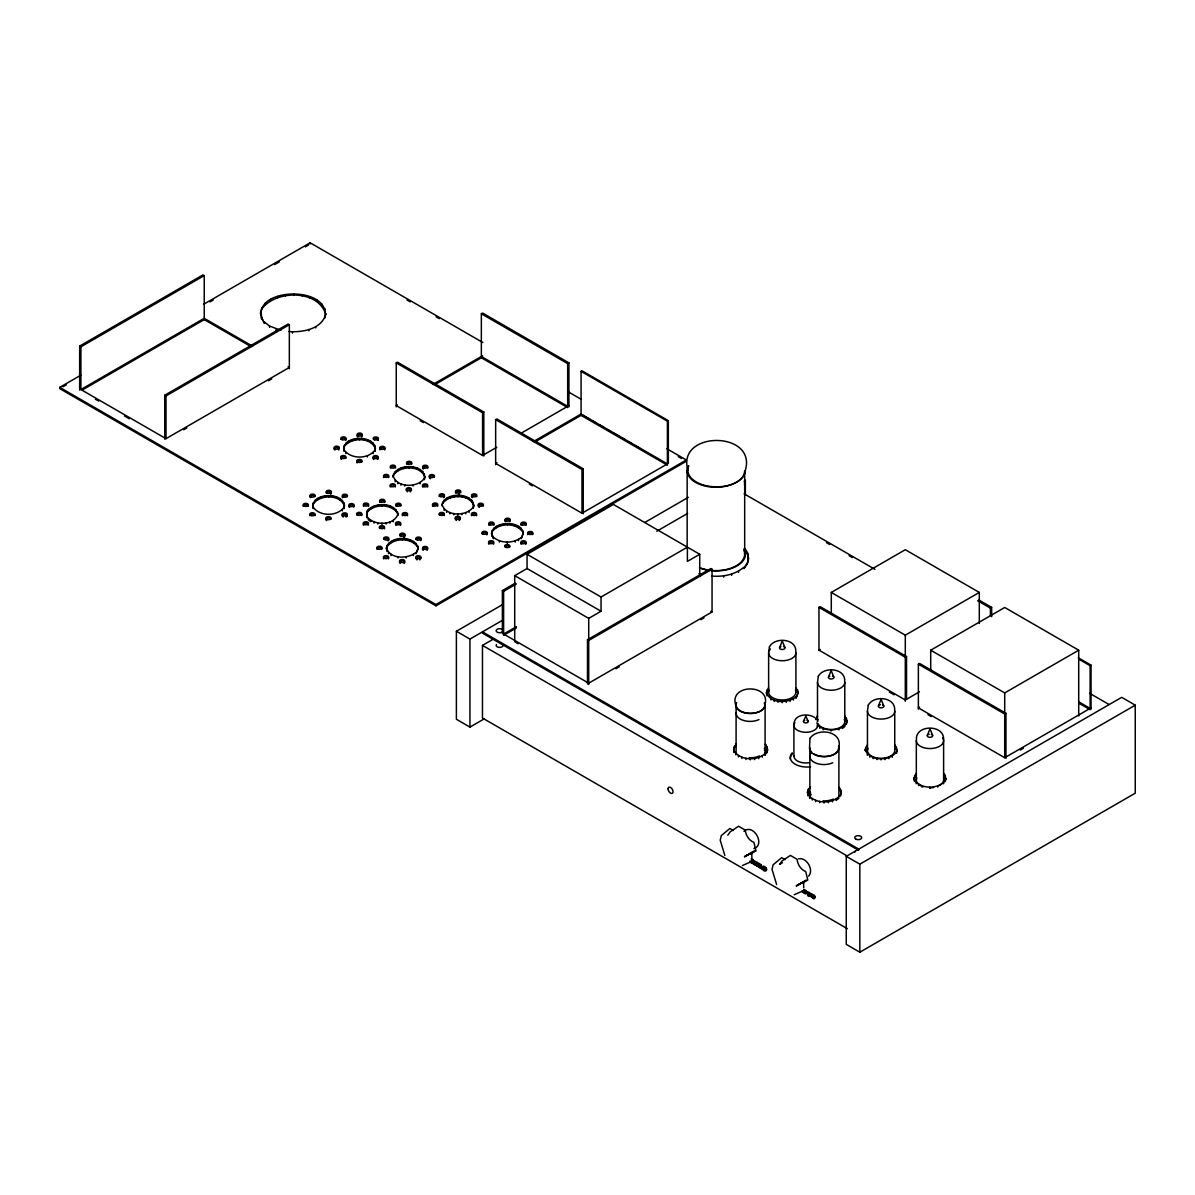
<?xml version="1.0" encoding="UTF-8"?>
<svg xmlns="http://www.w3.org/2000/svg" width="1195" height="1195" viewBox="0 0 1195 1195"><rect width="100%" height="100%" fill="white"/><g stroke="black" fill="none" stroke-linecap="round" stroke-linejoin="round"><path stroke-width="1.5" d="M766.085 869.407C766.817 865.748 759.945 864.612 763.037 868.899C768.743 872.111 761.633 867.376 764.8 868.884M810.329 894.906C810.987 891.56 804.713 890.529 807.536 894.443C812.764 897.445 806.237 892.919 809.149 894.472M812.794 896.235L813.242 895.593L814.512 896.967M794.048 724.424C793.809 714.072 808.298 712.967 814.885 717.657M763.799 867.286L764.606 867.749M312.761 504.932L313.269 508.577C309.595 491.205 347.879 491.309 343.921 508.697L344.489 505.052M312.761 506.202L313.329 502.557M343.682 447.692L344.19 451.337C340.515 433.964 378.8 434.069 374.842 451.456L375.409 447.811M343.682 448.962L344.25 445.317M366.79 511.52L366.731 517.54L366.79 511.52C373.467 501.691 396.202 501.825 397.95 515.299L397.442 511.639M393.708 473.564L393.14 477.208C394.35 462.032 427.75 463.316 424.3 479.703L424.867 476.043M386.971 545.413L386.403 549.073C387.987 534.822 416.726 534.852 418.13 549.192L417.623 545.532M397.95 514.014C394.006 526.054 373.393 525.949 366.731 516.27M417.563 550.283L415.95 553.763L418.13 547.908M442.643 502.214L442.075 505.858C443.285 490.682 476.685 491.967 473.235 508.353L473.803 504.708M491.533 532.821L493.595 538.691C483.736 521.647 522.678 517.39 523.261 534.225L522.738 530.565M491.533 534.09L492.101 530.446M522.693 535.315L521.08 538.796L523.261 532.94M766.966 689.829L766.398 693.473L768.579 687.618M797.558 694.683L795.945 698.164L798.126 692.308L796.064 687.722M846.433 724.349L847.001 720.704L844.94 716.119L847.001 721.989L847.001 720.704M865.807 747.054L865.225 750.699L867.406 744.843M896.967 749.549L896.399 753.194L896.967 749.549L894.891 744.948M914.115 777.811L916.296 773.24L914.115 779.095L914.623 781.455L914.115 777.811L914.115 779.095M945.275 780.305L945.32 775.555L943.766 773.344L945.842 779.215L945.275 781.575L945.275 780.305C938.478 789.477 921.3 789.492 914.623 780.186M804.534 891.47L804.534 889.782L806.147 890.708L804.997 893.083M260.48 312.597L261.406 317.497L264.498 323.367C243.347 287.875 331.508 282.752 324.98 317.945M260.48 313.882L261.78 307.727M325.847 313.404C322.516 329.073 302.679 332.554 289.085 331.568M747.263 562.785L743.828 568.581L747.263 564.07C748.787 558.677 748.996 552.688 744.53 548.43M747.697 562.442L748.563 557.916M733.745 748.667L734.238 752.477L733.745 748.667L736.195 743.813M733.745 749.937L734.417 746.143M766.832 752.88L767.504 749.086L765.427 744.186L767.504 750.37L765.069 755.21L765.114 705.11M807.521 791.807L808.014 795.616L807.521 791.807L809.971 786.967M807.521 793.092L808.193 789.297M840.608 796.034L841.28 792.24L839.204 787.326L841.28 793.51L841.28 792.24M802.98 891.918L803.413 890.35L805.131 893.367L806.326 890.813L806.7 892.321L805.998 891.918L805.415 893.965L803.921 892.665M779.633 647.526L782.262 640.998L784.906 647.526M828.508 677.012L831.137 670.47L833.781 677.012M878.459 705.842L881.103 699.314L883.732 705.842M927.335 735.328L929.979 728.801L932.608 735.328M803.518 721.183L805.818 716.074L808.119 721.183M751.7 861.147L750.699 861.117M769.072 650.827L770.431 648.93M344.25 446.601C351.001 437.056 371.675 436.937 375.409 449.096M313.329 503.842C320.081 494.297 340.754 494.177 344.489 506.336M344.19 450.052C350.882 459.373 368.045 459.358 374.842 450.186M313.269 507.292C319.946 516.613 337.124 516.598 343.921 507.412M393.708 474.833C400.459 465.288 421.133 465.184 424.867 477.328M366.79 512.804C373.587 503.633 390.765 503.618 397.442 512.924M424.3 478.418C417.548 487.963 396.874 488.068 393.14 475.924M386.971 546.698C393.767 537.511 410.931 537.511 417.623 546.817M442.643 503.483C449.395 493.938 470.068 493.834 473.803 505.978M473.235 507.068C466.483 516.613 445.81 516.733 442.075 504.574M492.101 531.73C498.898 522.544 516.061 522.544 522.738 531.85M766.966 691.098L768.579 688.903M817.35 726.455L817.35 725.171C825.372 731.698 839.995 731.833 846.433 723.065M865.807 748.339L867.406 746.128M896.399 751.909C889.633 761.454 868.974 761.573 865.225 749.414M261.78 309.012C275.896 289.623 318.632 289.399 325.847 314.688M734.417 747.428L736.195 745.097M766.832 751.595C759.482 761.215 741.199 761.245 734.238 751.192M808.193 790.582L809.971 788.252M840.608 794.75C833.259 804.369 814.975 804.399 808.014 794.346M805.027 880.879L803.563 883.643L803.757 887.736M764.71 702.944A14.519 8.38 0 0 1 754.06 713.071A14.519 8.38 0 0 1 736.508 706.917L736.09 704.751A14.519 8.38 0 0 1 736.658 702.585M808.597 876.129C814.273 870.154 806.61 856.905 798.604 858.832M727.8 835.2L730.175 831.854L738.555 826.238L745.232 830.092C745.814 835.245 748.951 840.458 753.911 842.4L755.987 850.93L744.545 856.695L753.208 851.706L751.745 854.47L751.939 858.563M386.403 547.788C389.869 559.394 407.853 559.185 415.95 552.478M493.595 537.406C501.153 543.62 513.447 543.62 521.08 537.511M766.398 692.189C769.864 703.795 787.849 703.586 795.945 696.879M711.802 576.08C722.99 577.006 735.059 574.676 743.828 567.296M838.845 798.365L836.082 800.351L836.082 799.067M79.662 390.108L79.662 346.087L203.001 274.88L204.24 275.597L204.24 319.603L82.5 389.884M79.662 346.087L80.901 346.804L204.24 275.597M666.944 448.797L686.318 459.985L686.318 461.27L435.936 605.835L59.75 388.644L59.75 387.359L80.752 375.23M203.523 304.352L310.132 242.794L482.885 342.532M62.976 386.777L66.218 384.909M209.976 301.902L213.218 300.035M274.596 264.603L279.436 261.795M305.293 246.872L308.519 245.02M164.776 439.237L164.776 395.231L288.114 324.024L289.339 324.726L289.339 368.732M164.776 395.231L166 395.933L289.339 324.726M79.662 388.823L166 438.67L289.339 367.462L288.114 366.745M183.627 429.782L186.823 427.93M268.516 380.757L271.728 378.905M396.247 406.897L396.247 362.892L397.472 362.175L483.811 412.021L483.811 456.042M567.685 407.614L481.346 357.768L481.346 313.762L482.586 313.045L568.925 362.892L568.925 406.897M397.472 404.911L396.247 405.613L482.586 455.459L496.717 447.303M432.963 384.417L482.586 355.766M436.19 383.834L482.586 357.051M396.247 362.892L482.586 412.738L483.811 412.021M481.346 313.762L567.685 363.609L568.925 362.892M495.656 464.661L495.656 419.654L496.896 418.952L583.235 468.798L583.235 513.79M667.408 465.184L581.069 415.337L581.069 371.331L581.995 370.794L668.334 420.655L668.334 463.376L581.995 513.223L495.656 463.376L496.896 462.659M520.915 433.337L568.925 405.613M533.418 441.567L581.069 414.053L667.408 463.914L667.408 421.178L581.069 371.331M535.016 441.941L581.069 415.337M495.656 419.654L581.995 469.501L583.235 468.798M667.408 421.178L668.334 420.655M59.75 387.359L435.936 604.551L686.318 459.985M699.732 554.286L687.394 561.396L687.394 547.161L601.055 597.007L601.055 611.242L527.055 568.521L527.055 554.286L613.393 504.439L699.732 554.286L699.732 576.184M514.716 641.371L514.716 575.646L527.055 568.521M514.716 575.646L588.717 618.368L588.717 684.451L587.492 683.734L587.492 639.728L710.831 568.521L712.056 569.238L712.056 611.959L588.717 683.167L502.378 633.32L502.378 590.599L515.194 583.205M502.378 590.599L503.618 591.316L516.434 583.907M484.438 718.733L469.949 727.113L456.385 719.27L456.385 631.259L503.095 604.282M644.822 522.454L688.32 497.344M456.385 631.259L469.949 639.086L502.154 620.489M656.787 531.222L687.618 513.417M847.36 928.694L482.466 718.031L482.466 645.39L493.774 638.862M503.618 634.037L516.434 626.643M516.434 627.913L503.618 635.322L503.618 591.316M588.717 618.368L601.055 611.242M712.056 569.238L588.717 640.445L587.492 639.728M615.948 668.737L619.159 666.885M700.853 619.712L704.049 617.86M831.287 614.349L831.287 592.436L905.302 549.715L979.303 592.436L979.303 623.476M919.433 691.815L905.302 699.971L818.963 650.125L818.963 607.389L820.188 606.687L906.527 656.533L906.527 699.254M818.963 650.125L820.188 649.408M831.287 592.436L905.302 635.172L979.303 592.436M906.527 656.533L905.302 657.25L818.963 607.389M977.615 600.726L990.401 608.106L991.641 607.389L991.641 616.68M930.711 670.29L930.711 650.199L1004.711 607.478L1078.712 650.199L1078.712 715.924M918.372 709.158L918.372 664.166L919.597 663.449L1005.951 713.295L1005.951 758.302M919.597 707.171L918.372 707.873L1004.711 757.72L1091.05 707.873M743.962 831.287C753.298 823.041 765.771 844.641 753.955 848.599M930.711 650.199L1004.711 692.921L1078.712 650.199M1005.951 713.295L1004.711 714.012L918.372 664.166M1078.936 659.222L1090.124 665.69L1091.05 665.152L1091.05 709.158M782.456 862.73L779.618 864.373L781.978 861.027L790.373 855.411L797.05 859.265C797.633 864.418 800.769 869.631 805.729 871.573L807.79 880.088L796.363 885.868L803.578 881.716M1020.246 750.042L1023.413 748.204M846.254 856.352L1121.687 697.342L1135.25 705.169L1135.25 793.181L859.832 952.206L846.254 944.364L846.254 856.352L859.832 864.179L1135.25 705.169M744.545 856.695L754.463 851.049L745.65 856.068M796.363 885.868L806.281 880.207L797.468 885.241M742.394 865.568L751.072 861.714M794.212 894.741L802.891 890.887M264.498 322.082L269.547 326.056L280.9 330.328M698.926 573.645L702.048 574.437M733.312 830.465L729.861 828.508L721.272 835.634L720.226 840.234L724.827 855.411M785.13 859.623L781.679 857.681L773.09 864.807L772.045 869.407L776.645 884.584M978.839 600.01L991.641 607.389M1078.263 657.773L1091.05 665.152M568.462 391.945L581.382 399.399M744.156 493.834L874.934 569.328M1089.661 693.309L1109.035 704.497M407.002 300.005L410.229 301.872M436.07 316.795L439.297 318.647M678.252 456.609L681.479 458.477M826.492 542.649L829.718 544.517M849.092 555.705L852.319 557.557M481.346 356.483L567.685 406.33L567.685 363.609M581.995 414.814L589.986 419.43M593.183 421.267L596.38 423.12M599.576 424.957L604.371 427.735M607.583 429.573L610.779 431.425M613.976 433.277L618.771 436.041M621.968 437.893L625.164 439.73M628.361 441.582L631.558 443.42M636.352 446.198L639.549 448.035M1078.936 701.943L1090.124 708.411M1078.936 703.228L1090.124 709.696L1090.124 665.69M420.222 420.745L423.418 422.597M529.236 484.035L532.432 485.887M889.304 692.024L894.099 694.788M927.962 714.7L931.159 716.552M252.623 346.251L204.24 318.318L80.901 389.525L80.901 346.804M710.831 611.242L712.056 611.959M204.24 319.603L251.01 346.61M527.055 554.286L601.055 597.007M95.421 399.19L98.647 401.057M124.444 415.95L129.284 418.743M514.911 641.834L518.137 643.702M482.466 645.39L847.36 856.053M751.76 859.892L751.222 858.876L752.85 859.817L753.716 863.851L751.76 862.73L754.135 864.582L753.716 862.924M804.534 890.424L804.534 892.187L803.936 889.438M756.674 864.418L756.584 862.984L756.614 865.299L754.329 863.985L754.329 860.669L756.091 862.133A2.405 1.389 60 0 1 757.003 862.118L758.407 863.477A2.405 1.389 60 0 1 759.318 863.462L761.693 868.466L759.781 867.361L762.126 869.183L761.693 867.525M756.614 864.597L756.42 862.76L757.391 865.763L758.974 866.659L759.183 864.209L759.766 867.122L761.499 868.123M751.76 862.506L753.522 863.522M801.875 891.276L803.115 892.202L803.428 891.097L803.413 892.814L801.935 891.515M749.698 861.431L750.848 862.342A2.106 1.225 60 0 0 751.58 862.402M749.788 861.326L750.833 862.073A2.375 1.374 60 0 0 751.76 862.043L751.386 863.059L749.907 861.744M811.196 896.862L813.989 898.909L813.601 897.4L813.601 898.252L811.196 896.653L811.196 893.621L814.094 895.234L814.691 897.266L813.526 896.594L815.08 897.938L814.437 895.503L814.691 896.594M894.891 746.233L896.967 750.818M796.064 689.007L798.126 693.593L798.126 692.308M744.53 549.7L747.637 554.301L748.563 559.2M943.527 739.75C944.901 724.334 915.295 724.2 916.475 739.541A13.638 7.872 0 0 0 931.592 748.503A13.638 7.872 0 0 0 942.646 737.748M1004.711 692.921L1004.711 757.72M990.401 608.106L990.401 615.544M945.842 777.93L945.842 779.215M945.32 775.555L945.32 776.84M943.617 740.616L943.617 779.887A13.638 7.872 0 0 1 939.554 785.518M943.662 782.501L943.662 783.786M937.821 785.832L937.821 787.117M929.874 787.027L929.874 788.312M921.942 785.772L921.942 787.057M918.686 784.293L918.686 785.578M916.326 740.676L916.326 779.947M916.177 782.396L916.177 783.681M914.683 775.435L914.683 776.72M905.302 635.172L905.302 701.256M896.444 747.174L896.444 748.458M894.741 711.144L894.741 750.415A13.638 7.872 0 0 1 879.296 758.242A13.638 7.872 0 0 1 867.943 748.339M892.232 756.002L892.232 757.286M888.931 757.451L888.931 758.72M885.092 758.347L885.092 759.632M880.984 758.646L880.984 759.915M876.891 758.317L876.891 759.587M873.067 757.376L873.067 758.661M869.796 755.912L869.796 757.197M867.451 711.189L867.451 750.46M867.301 754L867.301 755.285M859.832 864.179L859.832 952.206M846.493 718.329L846.493 719.614M844.79 682.3L844.79 721.571M844.835 725.275L844.835 726.56L842.281 728.442L842.281 727.158M840.802 789.701L840.802 790.985M838.98 728.606L838.98 729.891M838.89 748.264L838.89 796.945M832.527 800.56L832.527 801.845M831.033 729.801L831.033 731.086M828.419 801.486L828.419 802.771M824.042 801.77L824.042 803.055M823.116 728.547L823.116 729.816M819.845 727.068L819.845 728.352M819.68 801.382L819.68 802.667M817.499 682.345L817.499 721.616A13.638 7.872 0 0 1 817.992 719.51M815.647 800.351L815.647 801.636M813.362 897.057L813.033 895.787L813.422 897.953M812.212 798.768L812.212 800.053M809.866 798.394L809.866 747.906L810.27 750.072A14.519 8.38 0 0 0 811.644 752.118M809.612 796.707L809.612 797.991M797.618 689.948L797.618 691.218M795.915 652.814L795.915 692.084M793.913 725.41L793.913 756.136M793.405 698.776L793.405 700.061M790.104 700.21L790.104 701.495M786.265 701.121L786.265 702.391M782.157 701.405L782.157 702.69M778.05 701.077L778.05 702.361M774.24 700.15L774.24 701.435M770.969 698.687L770.969 699.971M768.624 652.873L768.624 692.144M767.504 749.086L767.504 750.37M767.026 746.546L767.026 747.831M766.906 694.564L766.906 695.848M764.77 705.155C771.88 683.54 728.636 683.54 735.732 705.155M762.305 755.912L762.305 757.197M758.75 757.421L758.75 758.691M754.642 758.332L754.642 759.617M750.266 758.616L750.266 759.9M747.637 553.016L747.637 554.301M745.904 758.227L745.904 759.512M745.366 480.076L745.366 494.745M744.679 554.39L744.679 471.024A28.77 16.61 0 0 1 744.141 473.892M741.871 757.212L741.871 758.481M738.495 571.135L738.495 572.42M738.435 755.613L738.435 756.898M736.09 704.751L736.09 753.433M735.836 753.567L735.836 754.837M731.609 574.048L731.609 575.333M723.647 575.841L723.647 577.125M687.842 470.218C676.325 430.558 756.898 430.558 745.381 470.218A28.77 16.61 0 0 1 712.862 486.679A28.77 16.61 0 0 1 688.828 465.916M687.155 470.292L687.155 548.117M581.995 469.501L581.995 513.223M521.184 528.354L521.184 529.639M518.69 526.442L518.69 527.727M518.525 539.393L518.525 540.678M515.418 524.978L515.418 526.263M515.224 540.842L515.224 542.127M511.594 524.052L511.594 525.322M507.502 523.724L507.502 524.993M507.278 542.037L507.278 543.322M503.394 524.007L503.394 525.292M499.555 524.919L499.555 526.203M499.361 540.782L499.361 542.067M496.254 526.353L496.254 527.637M493.699 528.25L493.699 529.519M492.041 535.181L492.041 536.465M482.586 412.738L482.586 455.459M473.295 502.333L473.295 503.603M471.726 500.107L471.726 501.392M469.949 639.086L469.949 727.113M469.232 498.21L469.232 499.495M469.082 511.161L469.082 512.446M465.96 496.732L465.96 498.016M465.781 512.595L465.781 513.88M462.151 495.805L462.151 497.09M461.942 513.506L461.942 514.776M458.043 495.477L458.043 496.761M457.834 513.79L457.834 515.075M453.936 495.776L453.936 497.06M453.727 513.477L453.727 514.746M450.097 496.672L450.097 497.957M449.917 512.535L449.917 513.82M446.796 498.121L446.796 499.405M446.646 511.072L446.646 512.356M444.256 500.003L444.256 501.288M444.152 509.16L444.152 510.444M435.936 604.551L435.936 605.835M424.359 473.683L424.359 474.953M422.791 471.457L422.791 472.742M420.296 469.56L420.296 470.83M420.147 482.511L420.147 483.796M417.025 468.082L417.025 469.366M416.054 543.322L416.054 544.606M413.56 541.41L413.56 542.694M413.216 467.155L413.216 468.44M413.41 554.361L413.41 555.645M413.007 484.856L413.007 486.126M410.288 539.946L410.288 541.23M409.108 466.827L409.108 468.111M406.479 539.02L406.479 540.304M406.27 556.706L406.27 557.99M405 467.125L405 468.41M404.791 484.811L404.791 486.096M402.371 538.691L402.371 539.976M401.161 468.022L401.161 469.306M400.982 483.885L400.982 485.17M398.264 538.99L398.264 540.26M398.055 556.676L398.055 557.96M397.86 469.471L397.86 470.755M397.711 482.421L397.711 483.706M395.874 509.428L395.874 510.713M395.321 471.353L395.321 472.637M395.216 480.51L395.216 481.794M394.425 539.886L394.425 541.171M393.379 507.516L393.379 508.801M393.23 520.482L393.23 521.752M391.123 541.32L391.123 542.605M390.974 554.286L390.974 555.555M390.108 506.053L390.108 507.337M389.928 521.916L389.928 523.201M388.584 543.217L388.584 544.502M388.48 552.374L388.48 553.658M386.911 550.163L386.911 551.433M386.299 505.127L386.299 506.411M386.09 522.812L386.09 524.097M382.191 504.798L382.191 506.082M381.982 523.111L381.982 524.396M378.083 505.097L378.083 506.366M377.874 522.783L377.874 524.067M374.901 445.436L374.901 446.721M374.244 505.993L374.244 507.278M374.065 521.856L374.065 523.141M373.348 443.226L373.348 444.51M373.228 452.382L373.228 453.667M370.943 507.427L370.943 508.712M370.838 441.313L370.838 442.598M370.794 520.393L370.794 521.662L368.299 519.765L368.299 518.481M368.404 509.324L368.404 510.609M367.567 439.85L367.567 441.134M367.388 455.713L367.388 456.998M363.758 438.923L363.758 440.193M359.65 438.595L359.65 439.865M355.542 438.879L355.542 440.163M351.703 439.79L351.703 441.074M348.402 441.224L348.402 442.508M345.863 443.121L345.863 444.391M345.758 452.278L345.758 453.562M343.981 502.677L343.981 503.961M342.412 500.466L342.412 501.751M342.308 509.623L342.308 510.907M339.918 498.554L339.918 499.839M336.646 497.09L336.646 498.375M332.837 496.164L332.837 497.434M328.73 495.835L328.73 497.105M324.921 308.519L324.921 309.789M324.622 496.119L324.622 497.404M321.813 303.918L321.813 305.203M320.783 497.03L320.783 498.3M317.482 498.464L317.482 499.749M316.765 299.945L316.765 301.23M315.779 326.638L315.779 327.923M314.942 500.361L314.942 501.631M310.132 242.794L310.132 244.079M310.117 296.868L310.117 298.152M308.893 329.551L308.893 330.836M302.305 294.881L302.305 296.166M293.865 294.134L293.865 295.419M292.461 331.866L292.461 333.151M285.381 294.672L285.381 295.957M277.434 296.45L277.434 297.734M276.209 329.133L276.209 330.417M270.548 299.377L270.548 300.647M269.547 326.056L269.547 327.34M265.215 303.216L265.215 304.501M261.406 317.497L261.406 318.781M166 395.933L166 438.67M380.115 449.873A2.614 1.509 0 0 1 382.4 447.617A2.614 1.509 0 0 1 384.641 449.888M373.004 458.387A2.614 1.509 0 0 1 376.634 457.013A2.614 1.509 0 0 1 377.456 459.478M373.766 459.463A2.614 1.509 0 0 1 373.348 459.149M357.111 462.958A2.614 1.509 0 0 1 358.41 460.822A2.614 1.509 0 0 1 361.921 461.838M341.471 459.373A2.614 1.509 0 0 1 341.053 459.059M340.709 458.312A2.614 1.509 0 0 1 343.323 456.804A2.614 1.509 0 0 1 345.938 458.312M378.292 440.148A2.614 1.509 0 0 1 378.038 440.507M373.512 438.983A2.614 1.509 0 0 1 376.141 438.251A2.614 1.509 0 0 1 378.307 439.372M345.997 440.059A2.614 1.509 0 0 1 345.743 440.417M340.948 439.267A2.614 1.509 0 0 1 343.473 438.147A2.614 1.509 0 0 1 345.997 439.267M338.977 449.693A2.614 1.509 0 0 1 338.558 450.007M334.854 450.007A2.614 1.509 0 0 1 335.392 447.632A2.614 1.509 0 0 1 339.231 448.543M357.843 436.907A2.614 1.509 0 0 1 357.873 434.771A2.614 1.509 0 0 1 361.562 434.786A2.614 1.509 0 0 1 361.547 436.922M410.692 491.533A2.614 1.509 0 0 1 410.139 491.772M407.525 491.757A2.614 1.509 0 0 1 406.987 491.518M406.225 490.443A2.614 1.509 0 0 1 408.869 488.949A2.614 1.509 0 0 1 411.468 490.473M430.514 478.657A2.614 1.509 0 0 1 429.573 478.105M429.229 477.343A2.614 1.509 0 0 1 431.858 475.849A2.614 1.509 0 0 1 434.457 477.373M422.552 487.022A2.614 1.509 0 0 1 425.091 485.125A2.614 1.509 0 0 1 427.601 487.037M423.374 469.052A2.614 1.509 0 0 1 424.24 466.588A2.614 1.509 0 0 1 427.84 467.992M390.317 467.902A2.614 1.509 0 0 1 392.931 466.394A2.614 1.509 0 0 1 395.545 467.902M383.64 477.567A2.614 1.509 0 0 1 386.164 475.67A2.614 1.509 0 0 1 388.689 477.567M390.242 486.948A2.614 1.509 0 0 1 392.782 485.036A2.614 1.509 0 0 1 395.306 486.948M406.539 464.078A2.614 1.509 0 0 1 409.183 462.57A2.614 1.509 0 0 1 411.767 464.093M488.904 544.188A2.614 1.509 0 0 1 491.16 541.933A2.614 1.509 0 0 1 493.43 544.188M527.697 534.628A2.614 1.509 0 0 1 530.251 532.731A2.614 1.509 0 0 1 532.761 534.643M521.095 525.262A2.614 1.509 0 0 1 523.634 523.365A2.614 1.509 0 0 1 526.144 525.277M488.785 525.188A2.614 1.509 0 0 1 491.309 523.276A2.614 1.509 0 0 1 493.849 525.188M487.082 534.464A2.614 1.509 0 0 1 486.813 534.822M482.018 533.672A2.614 1.509 0 0 1 484.558 532.552A2.614 1.509 0 0 1 487.082 533.672M521.184 544.278A2.614 1.509 0 0 1 523.485 542.022A2.614 1.509 0 0 1 525.725 544.293M504.977 546.578A2.614 1.509 0 0 1 507.591 545.846A2.614 1.509 0 0 1 509.772 546.966M505.276 521.722A2.614 1.509 0 0 1 507.561 519.466A2.614 1.509 0 0 1 509.802 521.737M479.449 507.307A2.614 1.509 0 0 1 478.508 506.755M478.164 505.993A2.614 1.509 0 0 1 480.793 504.499A2.614 1.509 0 0 1 483.392 506.023M471.487 515.672A2.614 1.509 0 0 1 474.027 513.775A2.614 1.509 0 0 1 476.536 515.687M459.612 520.183A2.614 1.509 0 0 1 459.074 520.422M456.46 520.408A2.614 1.509 0 0 1 455.922 520.169M455.161 519.093A2.614 1.509 0 0 1 457.805 517.599A2.614 1.509 0 0 1 460.404 519.123M472.309 497.703A2.614 1.509 0 0 1 473.175 495.238A2.614 1.509 0 0 1 476.775 496.657M439.177 514.806A2.614 1.509 0 0 1 442.389 513.745A2.614 1.509 0 0 1 444.241 515.598M444.122 497.314A2.614 1.509 0 0 1 443.718 497.613M439.252 496.552A2.614 1.509 0 0 1 441.866 495.044A2.614 1.509 0 0 1 444.48 496.552M432.575 506.217A2.614 1.509 0 0 1 435.099 504.32A2.614 1.509 0 0 1 437.624 506.217M459.388 494.043A2.614 1.509 0 0 1 458.746 494.192M455.564 493.117A2.614 1.509 0 0 1 457.775 491.235A2.614 1.509 0 0 1 460.702 492.743M363.489 506.262A2.614 1.509 0 0 1 366.014 504.35A2.614 1.509 0 0 1 368.538 506.262M356.722 514.761A2.614 1.509 0 0 1 359.919 513.686A2.614 1.509 0 0 1 361.771 515.538M402.401 515.702A2.614 1.509 0 0 1 404.941 513.82A2.614 1.509 0 0 1 407.45 515.732M379.412 528.026A2.614 1.509 0 0 1 382.624 526.965A2.614 1.509 0 0 1 384.461 528.817M395.889 525.352A2.614 1.509 0 0 1 398.174 523.096A2.614 1.509 0 0 1 400.415 525.367M363.594 525.277A2.614 1.509 0 0 1 365.864 523.007A2.614 1.509 0 0 1 368.12 525.277M395.694 505.948A2.614 1.509 0 0 1 398.338 504.439A2.614 1.509 0 0 1 400.937 505.963M379.711 502.423A2.614 1.509 0 0 1 382.266 500.541A2.614 1.509 0 0 1 384.76 502.453M420.177 559.574A2.614 1.509 0 0 1 419.639 559.813M417.025 559.798A2.614 1.509 0 0 1 416.472 559.559M415.726 558.483A2.614 1.509 0 0 1 418.355 556.989A2.614 1.509 0 0 1 420.954 558.513M427.362 549.984A2.614 1.509 0 0 1 426.944 550.297M423.239 550.283A2.614 1.509 0 0 1 424.12 547.818A2.614 1.509 0 0 1 427.72 549.222M404.627 562.711A2.614 1.509 0 0 1 403.955 563.398M400.25 563.383A2.614 1.509 0 0 1 399.832 563.069M399.488 562.307A2.614 1.509 0 0 1 402.132 560.799A2.614 1.509 0 0 1 404.732 562.322M383.505 558.797A2.614 1.509 0 0 1 386.045 556.9A2.614 1.509 0 0 1 388.569 558.797M415.98 539.453A2.614 1.509 0 0 1 419.52 538.452A2.614 1.509 0 0 1 420.745 540.618M383.67 539.363A2.614 1.509 0 0 1 387.494 538.452A2.614 1.509 0 0 1 388.046 540.827M376.813 549.043A2.614 1.509 0 0 1 379.427 547.534A2.614 1.509 0 0 1 382.041 549.043M404.687 536.704A2.614 1.509 0 0 1 403.716 537.257M399.802 535.928A2.614 1.509 0 0 1 402.446 534.434A2.614 1.509 0 0 1 405.045 535.957M326.16 493.072A2.614 1.509 0 0 1 329.79 491.698A2.614 1.509 0 0 1 330.612 494.162M310.282 497.658A2.614 1.509 0 0 1 310.028 497.299M310.028 496.508A2.614 1.509 0 0 1 312.552 495.387A2.614 1.509 0 0 1 315.077 496.508M303.171 506.187A2.614 1.509 0 0 1 305.786 504.663A2.614 1.509 0 0 1 308.4 506.187M309.774 515.553A2.614 1.509 0 0 1 312.403 514.044A2.614 1.509 0 0 1 315.017 515.553M326.608 520.512A2.614 1.509 0 0 1 327.176 518.137A2.614 1.509 0 0 1 331 519.078M347.222 516.046A2.614 1.509 0 0 1 345.997 516.957M343.368 516.942A2.614 1.509 0 0 1 342.427 516.389M342.084 515.628A2.614 1.509 0 0 1 344.713 514.134A2.614 1.509 0 0 1 347.312 515.642M349.597 507.427A2.614 1.509 0 0 1 349.478 505.38A2.614 1.509 0 0 1 352.973 505.127A2.614 1.509 0 0 1 353.72 507.128M342.577 497.732A2.614 1.509 0 0 1 342.323 497.374M342.323 496.582A2.614 1.509 0 0 1 344.862 495.477A2.614 1.509 0 0 1 347.386 496.612M502.273 632.05A3.495 2.017 0 0 1 497.12 632.11A3.495 2.017 0 0 1 497.464 629.153A3.495 2.017 0 0 1 502.557 629.601M502.946 644.747A3.495 2.017 0 0 1 499.42 647.406A3.495 2.017 0 0 1 496.522 644.493M854.739 852.453A3.495 2.017 0 0 1 855.082 851.438M810.554 766.832A16.745 9.665 0 0 1 793.674 763.217A16.745 9.665 0 0 1 792.225 752.85M790.283 759.019A16.745 9.665 0 0 1 792.225 754.135M832.751 762.739A14.011 8.096 0 0 1 815.692 763.022A14.011 8.096 0 0 1 810.778 753.597M809.792 796.736A14.773 8.529 0 0 1 811.121 794.645M838.487 746.083A14.519 8.38 0 0 1 831.361 755.434A14.519 8.38 0 0 1 813.9 753.881M833.244 799.082A14.011 8.096 0 0 1 822.967 800.859M810.539 794.107A14.011 8.096 0 0 1 810.434 792.001M758.974 719.584A14.011 8.096 0 0 1 743.469 720.436A14.011 8.096 0 0 1 736.165 712.504M764.277 702.989A14.519 8.38 0 0 1 750.251 713.534A14.519 8.38 0 0 1 736.225 702.989M759.467 755.927A14.011 8.096 0 0 1 749.19 757.72M764.441 748.369A14.011 8.096 0 0 1 764.546 750.475M764.531 752.88A14.773 8.529 0 0 1 765.188 755.076M816.872 722.87A11.905 6.871 0 0 1 805.669 732.281A11.905 6.871 0 0 1 794.884 722.706M807.013 720.361A2.375 1.374 0 0 1 807.641 722.422A2.375 1.374 0 0 1 803.996 722.422A2.375 1.374 0 0 1 804.638 720.361M808.94 762.739A11.905 6.871 0 0 1 793.913 756.062M844.312 719.524A13.638 7.872 0 0 1 834.648 729.204A13.638 7.872 0 0 1 817.948 723.587M832.512 676.056A2.734 1.568 0 0 1 833.229 678.431A2.734 1.568 0 0 1 829.046 678.431A2.734 1.568 0 0 1 829.778 676.056M795.437 690.053A13.638 7.872 0 0 1 782.307 699.986A13.638 7.872 0 0 1 769.072 690.098M783.621 646.57A2.734 1.568 0 0 1 784.353 648.945A2.734 1.568 0 0 1 780.171 648.945A2.734 1.568 0 0 1 780.903 646.57M933.549 787.52A13.638 7.872 0 0 1 929.889 787.789M923.197 786.758A13.638 7.872 0 0 1 916.819 777.826M931.338 734.372A2.734 1.568 0 0 1 932.205 736.643A2.734 1.568 0 0 1 928.216 736.942A2.734 1.568 0 0 1 928.052 734.626M928.605 734.372A2.734 1.568 0 0 1 929.262 734.208M882.463 704.886A2.734 1.568 0 0 1 883.03 707.365A2.734 1.568 0 0 1 878.728 707.037A2.734 1.568 0 0 1 880.386 704.736M744.306 481.032A27.769 16.028 0 0 1 744.53 485.215M743.858 550.073A28.77 16.61 0 0 1 732.938 567.416A28.77 16.61 0 0 1 701.002 568.222M743.544 475.296A28.77 16.61 0 0 1 707.873 486.604A28.77 16.61 0 0 1 688.305 466.02M744.171 548.908A29.263 16.894 0 0 1 711.384 570.642M709.89 570.478A29.263 16.894 0 0 1 699.433 567.804M766.309 869.213C767.593 871.842 765.129 864.822 766.309 869.213M810.524 894.726C811.749 897.101 809.418 890.723 810.524 894.726M759.602 865.12C758.407 866.315 758.511 863.298 759.602 865.12M763.605 866.987L764.83 868.108L763.605 866.987M808.059 892.695L809.179 893.726L808.059 892.695M769.446 646.898L768.758 651.753A13.638 7.872 0 0 0 782.098 660.745A13.638 7.872 0 0 0 795.81 651.947C796.856 638.369 774.584 636.681 769.446 646.898M818.321 676.37L817.649 681.225A13.638 7.872 0 0 0 830.973 690.232A13.638 7.872 0 0 0 844.701 681.419C845.746 667.856 823.474 666.168 818.321 676.37M868.272 705.214L867.6 710.069A13.638 7.872 0 0 0 880.924 719.076A13.638 7.872 0 0 0 894.652 710.263C895.697 696.685 873.425 695.012 868.272 705.214M764.606 868.78L763.799 868.302L764.606 868.78M810.001 738.331L809.508 748.309A14.519 8.38 0 0 0 824.027 756.689A14.519 8.38 0 0 0 838.546 748.309C844.058 731.265 817.649 726.933 810.001 738.331M766.279 869.751C758.676 868.69 767.19 873.172 766.279 869.751M810.494 895.219C803.563 894.248 811.33 898.356 810.494 895.219M817.455 716.014L815.841 719.495L817.455 716.014M364.161 503.513L363.743 503.827A2.614 1.509 0 0 0 365.789 506.097A2.614 1.509 0 0 0 368.478 504.066A2.614 1.509 0 0 0 364.161 503.513M388.465 539.229L388.046 539.542A2.614 1.509 0 0 1 384.342 539.542A2.614 1.509 0 0 1 384.342 537.406L384.88 537.167A2.614 1.509 0 0 1 388.046 537.406A2.614 1.509 0 0 1 388.465 539.229M528.907 534.27L528.369 534.031A2.614 1.509 0 0 1 528.399 531.894A2.614 1.509 0 0 1 532.089 531.909L532.507 532.223A2.614 1.509 0 0 1 532.074 534.045A2.614 1.509 0 0 1 528.907 534.27M858.652 849.047L482.466 631.856L482.466 633.141L858.652 850.332L858.652 849.047M754.807 861.879L754.807 861.879M753.447 862.551L753.044 859.922L753.447 862.551M761.439 867.167L760.662 864.403L761.439 867.167M756.793 865.628L754.329 864.209L757.212 866.36L756.793 864.702L756.793 865.628M759.169 867.002L757.391 865.972L759.587 867.719L759.169 866.076L759.169 867.002M668.095 788.879A3.495 2.017 60 0 0 671.799 793.48A3.495 2.017 60 0 0 671.799 788.551A3.495 2.017 60 0 0 668.095 788.879M358.38 435.861A2.614 1.509 0 0 0 362.324 434.577A2.614 1.509 0 0 0 358.41 433.247A2.614 1.509 0 0 0 358.38 435.861M374.453 439.775A2.614 1.509 0 0 0 378.397 438.475A2.614 1.509 0 0 0 374.483 437.161A2.614 1.509 0 0 0 374.453 439.775M381.071 449.141A2.614 1.509 0 0 0 384.999 447.856A2.614 1.509 0 0 0 381.1 446.527A2.614 1.509 0 0 0 381.071 449.141M374.304 458.417A2.614 1.509 0 0 0 378.232 457.132A2.614 1.509 0 0 0 374.334 455.803A2.614 1.509 0 0 0 374.304 458.417M358.067 462.241A2.614 1.509 0 0 0 362.01 460.941A2.614 1.509 0 0 0 358.097 459.627A2.614 1.509 0 0 0 358.067 462.241M342.009 458.342A2.614 1.509 0 0 0 345.938 457.028A2.614 1.509 0 0 0 342.009 455.728A2.614 1.509 0 0 0 342.009 458.342M334.854 448.722A2.614 1.509 0 0 0 339.231 448.05A2.614 1.509 0 0 0 336.034 446.198A2.614 1.509 0 0 0 334.854 448.722M342.158 439.685A2.614 1.509 0 0 0 346.087 438.386A2.614 1.509 0 0 0 342.158 437.071A2.614 1.509 0 0 0 342.158 439.685M423.747 486.664A2.614 1.509 0 0 0 427.69 485.364A2.614 1.509 0 0 0 423.792 484.05A2.614 1.509 0 0 0 423.747 486.664M430.514 477.388A2.614 1.509 0 0 0 434.457 476.088A2.614 1.509 0 0 0 430.544 474.759A2.614 1.509 0 0 0 430.514 477.388M407.525 490.473A2.614 1.509 0 0 0 411.468 489.188A2.614 1.509 0 0 0 407.555 487.859A2.614 1.509 0 0 0 407.525 490.473M423.911 468.007A2.614 1.509 0 0 0 427.84 466.722A2.614 1.509 0 0 0 423.941 465.393A2.614 1.509 0 0 0 423.911 468.007M391.467 486.574A2.614 1.509 0 0 0 395.396 485.275A2.614 1.509 0 0 0 391.467 483.96A2.614 1.509 0 0 0 391.467 486.574M407.839 464.108A2.614 1.509 0 0 0 411.767 462.809A2.614 1.509 0 0 0 407.868 461.494A2.614 1.509 0 0 0 407.839 464.108M384.312 476.969A2.614 1.509 0 0 0 388.689 476.282A2.614 1.509 0 0 0 385.477 474.445A2.614 1.509 0 0 0 384.312 476.969M391.079 467.693A2.614 1.509 0 0 0 395.455 467.006A2.614 1.509 0 0 0 392.244 465.154A2.614 1.509 0 0 0 391.079 467.693M522.14 543.546A2.614 1.509 0 0 0 526.084 542.261A2.614 1.509 0 0 0 522.17 540.932A2.614 1.509 0 0 0 522.14 543.546M505.918 547.37A2.614 1.509 0 0 0 509.847 546.07A2.614 1.509 0 0 0 505.948 544.756A2.614 1.509 0 0 0 505.918 547.37M522.29 524.904A2.614 1.509 0 0 0 526.233 523.604A2.614 1.509 0 0 0 522.32 522.29A2.614 1.509 0 0 0 522.29 524.904M489.86 543.471A2.614 1.509 0 0 0 493.774 542.157A2.614 1.509 0 0 0 489.86 540.857A2.614 1.509 0 0 0 489.86 543.471M506.217 520.99A2.614 1.509 0 0 0 510.16 519.706A2.614 1.509 0 0 0 506.247 518.376A2.614 1.509 0 0 0 506.217 520.99M482.705 533.851A2.614 1.509 0 0 0 487.082 533.179A2.614 1.509 0 0 0 483.87 531.327A2.614 1.509 0 0 0 482.705 533.851M490.01 524.814A2.614 1.509 0 0 0 493.938 523.515A2.614 1.509 0 0 0 490.01 522.2A2.614 1.509 0 0 0 490.01 524.814M472.682 515.314A2.614 1.509 0 0 0 476.626 514.014A2.614 1.509 0 0 0 472.712 512.7A2.614 1.509 0 0 0 472.682 515.314M479.449 506.038A2.614 1.509 0 0 0 483.392 504.738A2.614 1.509 0 0 0 479.479 503.409A2.614 1.509 0 0 0 479.449 506.038M456.46 519.123A2.614 1.509 0 0 0 460.404 517.838A2.614 1.509 0 0 0 456.49 516.509A2.614 1.509 0 0 0 456.46 519.123M472.847 496.657A2.614 1.509 0 0 0 476.775 495.372A2.614 1.509 0 0 0 472.876 494.043A2.614 1.509 0 0 0 472.847 496.657M440.402 515.224A2.614 1.509 0 0 0 444.331 513.925A2.614 1.509 0 0 0 440.402 512.61A2.614 1.509 0 0 0 440.402 515.224M456.774 492.758A2.614 1.509 0 0 0 460.702 491.459A2.614 1.509 0 0 0 456.804 490.144A2.614 1.509 0 0 0 456.774 492.758M433.785 505.858A2.614 1.509 0 0 0 437.714 504.544A2.614 1.509 0 0 0 433.785 503.244A2.614 1.509 0 0 0 433.785 505.858M440.552 496.582A2.614 1.509 0 0 0 444.48 495.268A2.614 1.509 0 0 0 440.552 493.968A2.614 1.509 0 0 0 440.552 496.582M396.845 524.62A2.614 1.509 0 0 0 400.773 523.335A2.614 1.509 0 0 0 396.874 522.006A2.614 1.509 0 0 0 396.845 524.62M403.611 515.344A2.614 1.509 0 0 0 407.54 514.059A2.614 1.509 0 0 0 403.641 512.73A2.614 1.509 0 0 0 403.611 515.344M380.608 528.444A2.614 1.509 0 0 0 384.551 527.159A2.614 1.509 0 0 0 380.637 525.83A2.614 1.509 0 0 0 380.608 528.444M396.994 505.978A2.614 1.509 0 0 0 400.937 504.678A2.614 1.509 0 0 0 397.024 503.364A2.614 1.509 0 0 0 396.994 505.978M364.012 524.306A2.614 1.509 0 0 0 368.389 523.619A2.614 1.509 0 0 0 365.177 521.782A2.614 1.509 0 0 0 364.012 524.306M380.921 502.064A2.614 1.509 0 0 0 384.865 500.78A2.614 1.509 0 0 0 380.951 499.45A2.614 1.509 0 0 0 380.921 502.064M357.395 514.94A2.614 1.509 0 0 0 361.771 514.253A2.614 1.509 0 0 0 358.575 512.401A2.614 1.509 0 0 0 357.395 514.94M417.025 558.513A2.614 1.509 0 0 0 420.954 557.229A2.614 1.509 0 0 0 417.055 555.899A2.614 1.509 0 0 0 417.025 558.513M423.792 549.237A2.614 1.509 0 0 0 427.72 547.952A2.614 1.509 0 0 0 423.822 546.623A2.614 1.509 0 0 0 423.792 549.237M400.788 562.337A2.614 1.509 0 0 0 404.732 561.038A2.614 1.509 0 0 0 400.818 559.723A2.614 1.509 0 0 0 400.788 562.337M417.174 539.871A2.614 1.509 0 0 0 421.118 538.572A2.614 1.509 0 0 0 417.204 537.257A2.614 1.509 0 0 0 417.174 539.871M384.73 558.438A2.614 1.509 0 0 0 388.659 557.124A2.614 1.509 0 0 0 384.73 555.824A2.614 1.509 0 0 0 384.73 558.438M401.102 535.957A2.614 1.509 0 0 0 405.045 534.673A2.614 1.509 0 0 0 401.132 533.343A2.614 1.509 0 0 0 401.102 535.957M378.113 549.058A2.614 1.509 0 0 0 382.041 547.758A2.614 1.509 0 0 0 378.113 546.444A2.614 1.509 0 0 0 378.113 549.058M350.135 506.381A2.614 1.509 0 0 0 354.078 505.082A2.614 1.509 0 0 0 350.165 503.767A2.614 1.509 0 0 0 350.135 506.381M327.146 519.481A2.614 1.509 0 0 0 331.09 518.182A2.614 1.509 0 0 0 327.176 516.867A2.614 1.509 0 0 0 327.146 519.481M343.533 497.015A2.614 1.509 0 0 0 347.461 495.716A2.614 1.509 0 0 0 343.562 494.401A2.614 1.509 0 0 0 343.533 497.015M311.088 515.583A2.614 1.509 0 0 0 315.017 514.268A2.614 1.509 0 0 0 311.088 512.954A2.614 1.509 0 0 0 311.088 515.583M327.46 493.102A2.614 1.509 0 0 0 331.388 491.817A2.614 1.509 0 0 0 327.49 490.488A2.614 1.509 0 0 0 327.46 493.102M304.471 506.202A2.614 1.509 0 0 0 308.4 504.902A2.614 1.509 0 0 0 304.471 503.588A2.614 1.509 0 0 0 304.471 506.202M311.238 496.926A2.614 1.509 0 0 0 315.166 495.626A2.614 1.509 0 0 0 311.238 494.312A2.614 1.509 0 0 0 311.238 496.926M343.368 515.657A2.614 1.509 0 0 0 347.312 514.373A2.614 1.509 0 0 0 343.398 513.043A2.614 1.509 0 0 0 343.368 515.657M855.904 839.174A3.495 2.017 0 0 0 861.64 838.053A3.495 2.017 0 0 0 857.099 835.753A3.495 2.017 0 0 0 855.904 839.174"/></g></svg>
